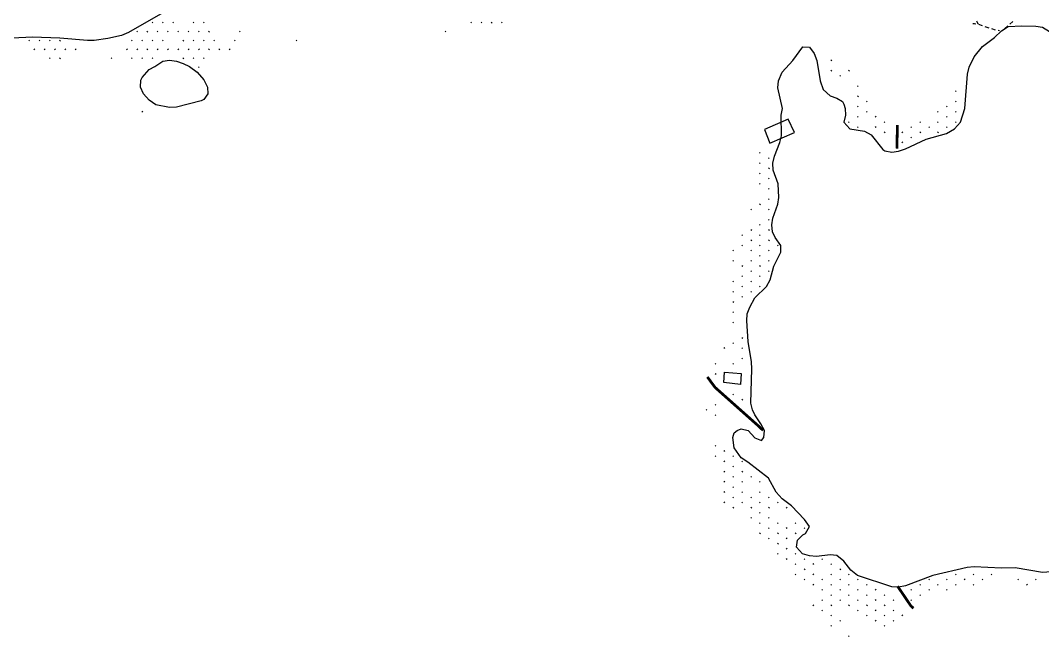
# Model space of a CAD drawing. Header units: millimetres. Extents: x -1 to 1201, y -1 to 901.
# Drawn here: x 292.6 to 591, y 352.3 to 532 of the extents above; entities that cross this region are included whole.
import ezdxf

# ---------------------------------------------------------------- set-up
doc = ezdxf.new("R2010")
doc.units = ezdxf.units.MM
doc.layers.add('ETCH', color=7, linetype='CONTINUOUS')
doc.layers.add('SCORE', color=5, linetype='CONTINUOUS')

msp = doc.modelspace()

# ---------------------------------------------------------------- linework, layer by layer
at = {"layer": 'ETCH'}
for points in [[(331.069, 531.481), (331.282, 531.269)], [(334.069, 531.481), (334.282, 531.269)], [(337.069, 531.481), (337.282, 531.269)], [(343.069, 531.481), (343.282, 531.269)], [(346.069, 531.481), (346.282, 531.269)], [(424.069, 531.481), (424.282, 531.269)], [(427.069, 531.481), (427.282, 531.269)], [(430.069, 531.481), (430.282, 531.269)], [(433.069, 531.481), (433.282, 531.269)], [(570.654, 531.126), (571.052, 531.084), (571.45, 531.042)], [(572.156, 530.968), (571.956, 531.393), (571.756, 531.818)], [(581.418, 530.928), (582.33, 531.707)], [(326.569, 528.883), (326.782, 528.671)], [(329.569, 528.883), (329.782, 528.671)], [(332.569, 528.883), (332.782, 528.671)], [(335.569, 528.883), (335.782, 528.671)], [(338.569, 528.883), (338.782, 528.671)], [(341.569, 528.883), (341.782, 528.671)], [(344.569, 528.883), (344.782, 528.671)], [(347.569, 528.883), (347.782, 528.671)], [(356.569, 528.883), (356.782, 528.671)], [(416.569, 528.883), (416.782, 528.671)], [(572.241, 530.939), (573.374, 530.544)], [(574.13, 530.282), (575.263, 529.887)], [(576.019, 529.625), (577.17, 529.299)], [(577.959, 529.168), (578.356, 529.101)], [(579.906, 529.618), (580.813, 530.404)], [(295.069, 526.285), (295.282, 526.073)], [(298.069, 526.285), (298.282, 526.073)], [(301.069, 526.285), (301.282, 526.073)], [(304.069, 526.285), (304.282, 526.073)], [(325.069, 526.285), (325.282, 526.073)], [(328.069, 526.285), (328.282, 526.073)], [(331.069, 526.285), (331.282, 526.073)], [(334.069, 526.285), (334.282, 526.073)], [(340.069, 526.285), (340.282, 526.073)], [(343.069, 526.285), (343.282, 526.073)], [(346.069, 526.285), (346.282, 526.073)], [(349.069, 526.285), (349.282, 526.073)], [(355.069, 526.285), (355.282, 526.073)], [(373.069, 526.285), (373.282, 526.073)], [(296.569, 523.687), (296.782, 523.475)], [(299.569, 523.687), (299.782, 523.475)], [(302.569, 523.687), (302.782, 523.475)], [(305.569, 523.687), (305.782, 523.475)], [(308.569, 523.687), (308.782, 523.475)], [(323.569, 523.687), (323.782, 523.475)], [(326.569, 523.687), (326.782, 523.475)], [(329.569, 523.687), (329.782, 523.475)], [(332.569, 523.687), (332.782, 523.475)], [(335.569, 523.687), (335.782, 523.475)], [(338.569, 523.687), (338.782, 523.475)], [(341.569, 523.687), (341.782, 523.475)], [(344.569, 523.687), (344.782, 523.475)], [(347.569, 523.687), (347.782, 523.475)], [(350.569, 523.687), (350.782, 523.475)], [(353.569, 523.687), (353.782, 523.475)], [(301.069, 521.089), (301.282, 520.877)], [(304.069, 521.089), (304.282, 520.877)], [(319.069, 521.089), (319.282, 520.877)], [(325.069, 521.089), (325.282, 520.877)], [(328.069, 521.089), (328.282, 520.877)], [(331.069, 521.089), (331.282, 520.877)], [(340.069, 521.089), (340.282, 520.877)], [(343.069, 521.089), (343.282, 520.877)], [(346.069, 521.089), (346.282, 520.877)], [(529.36, 520.474), (529.148, 520.262)], [(344.569, 518.491), (344.782, 518.279)], [(529.36, 517.474), (529.148, 517.262)], [(534.556, 517.474), (534.344, 517.262)], [(531.958, 515.974), (531.746, 515.762)], [(537.154, 512.974), (536.942, 512.762)], [(565.732, 511.474), (565.52, 511.262)], [(537.154, 509.974), (536.942, 509.762)], [(539.752, 508.474), (539.54, 508.262)], [(565.732, 508.474), (565.52, 508.262)], [(328.069, 505.501), (328.282, 505.289)], [(537.154, 506.974), (536.942, 506.762)], [(539.752, 505.474), (539.54, 505.262)], [(560.536, 505.474), (560.324, 505.262)], [(563.134, 506.974), (562.922, 506.762)], [(565.732, 505.474), (565.52, 505.262)], [(534.556, 502.474), (534.344, 502.262)], [(537.154, 503.974), (536.942, 503.762)], [(542.35, 503.974), (542.138, 503.762)], [(544.948, 502.474), (544.736, 502.262)], [(555.34, 502.474), (555.128, 502.262)], [(560.536, 502.474), (560.324, 502.262)], [(563.134, 503.974), (562.922, 503.762)], [(565.732, 502.474), (565.52, 502.262)], [(537.154, 500.974), (536.942, 500.762)], [(542.35, 500.974), (542.138, 500.762)], [(544.948, 499.474), (544.736, 499.262)], [(550.144, 499.474), (549.932, 499.262)], [(552.742, 500.974), (552.53, 500.762)], [(555.34, 499.474), (555.128, 499.262)], [(557.938, 500.974), (557.726, 500.762)], [(560.536, 499.474), (560.324, 499.262)], [(563.134, 500.974), (562.922, 500.762)], [(550.144, 496.474), (549.932, 496.262)], [(552.742, 497.974), (552.53, 497.762)], [(508.576, 493.474), (508.364, 493.262)], [(508.576, 490.474), (508.364, 490.262)], [(511.174, 491.974), (510.962, 491.762)], [(508.576, 487.474), (508.364, 487.262)], [(511.174, 488.974), (510.962, 488.762)], [(508.576, 484.474), (508.364, 484.262)], [(511.174, 485.974), (510.962, 485.762)], [(511.174, 482.974), (510.962, 482.762)], [(508.576, 478.474), (508.364, 478.262)], [(511.174, 479.974), (510.962, 479.762)], [(505.978, 476.974), (505.766, 476.762)], [(511.174, 476.974), (510.962, 476.762)], [(508.576, 472.474), (508.364, 472.262)], [(511.174, 473.974), (510.962, 473.762)], [(503.38, 469.474), (503.168, 469.262)], [(505.978, 470.974), (505.766, 470.762)], [(508.576, 469.474), (508.364, 469.262)], [(511.174, 470.974), (510.962, 470.762)], [(503.38, 466.474), (503.168, 466.262)], [(505.978, 467.974), (505.766, 467.762)], [(508.576, 466.474), (508.364, 466.262)], [(511.174, 467.974), (510.962, 467.762)], [(513.772, 466.474), (513.56, 466.262)], [(500.782, 464.974), (500.57, 464.762)], [(505.978, 464.974), (505.766, 464.762)], [(508.576, 463.474), (508.364, 463.262)], [(511.174, 464.974), (510.962, 464.762)], [(500.782, 461.974), (500.57, 461.762)], [(503.38, 460.474), (503.168, 460.262)], [(505.978, 461.974), (505.766, 461.762)], [(508.576, 460.474), (508.364, 460.262)], [(511.174, 461.974), (510.962, 461.762)], [(503.38, 457.474), (503.168, 457.262)], [(505.978, 458.974), (505.766, 458.762)], [(508.576, 457.474), (508.364, 457.262)], [(511.174, 458.974), (510.962, 458.762)], [(500.782, 455.974), (500.57, 455.762)], [(503.38, 454.474), (503.168, 454.262)], [(505.978, 455.974), (505.766, 455.762)], [(508.576, 454.474), (508.364, 454.262)], [(500.782, 452.974), (500.57, 452.762)], [(503.38, 451.474), (503.168, 451.262)], [(505.978, 452.974), (505.766, 452.762)], [(500.782, 449.974), (500.57, 449.762)], [(500.782, 446.974), (500.57, 446.762)], [(500.782, 443.974), (500.57, 443.762)], [(503.38, 439.474), (503.168, 439.262)], [(498.184, 436.474), (497.972, 436.262)], [(500.782, 437.974), (500.57, 437.762)], [(503.38, 436.474), (503.168, 436.262)], [(503.38, 433.474), (503.168, 433.262)], [(495.586, 431.974), (495.374, 431.762)], [(500.782, 431.974), (500.57, 431.762)], [(495.586, 428.974), (495.374, 428.762)], [(500.782, 422.974), (500.57, 422.762)], [(503.38, 421.474), (503.168, 421.262)], [(492.988, 418.474), (492.776, 418.262)], [(495.586, 419.974), (495.374, 419.762)], [(495.586, 416.974), (495.374, 416.762)], [(495.586, 407.974), (495.374, 407.762)], [(498.184, 406.474), (497.972, 406.262)], [(495.586, 404.974), (495.374, 404.762)], [(498.184, 403.474), (497.972, 403.262)], [(500.782, 404.974), (500.57, 404.762)], [(503.38, 403.474), (503.168, 403.262)], [(498.184, 400.474), (497.972, 400.262)], [(500.782, 401.974), (500.57, 401.762)], [(503.38, 400.474), (503.168, 400.262)], [(498.184, 397.474), (497.972, 397.262)], [(500.782, 398.974), (500.57, 398.762)], [(503.38, 397.474), (503.168, 397.262)], [(505.978, 398.974), (505.766, 398.762)], [(508.576, 397.474), (508.364, 397.262)], [(498.184, 394.474), (497.972, 394.262)], [(500.782, 395.974), (500.57, 395.762)], [(503.38, 394.474), (503.168, 394.262)], [(508.576, 394.474), (508.364, 394.262)], [(498.184, 391.474), (497.972, 391.262)], [(500.782, 392.974), (500.57, 392.762)], [(503.38, 391.474), (503.168, 391.262)], [(505.978, 392.974), (505.766, 392.762)], [(508.576, 391.474), (508.364, 391.262)], [(511.174, 392.974), (510.962, 392.762)], [(513.772, 391.474), (513.56, 391.262)], [(500.782, 389.974), (500.57, 389.762)], [(505.978, 389.974), (505.766, 389.762)], [(508.576, 388.474), (508.364, 388.262)], [(511.174, 389.974), (510.962, 389.762)], [(516.37, 389.974), (516.158, 389.762)], [(505.978, 386.974), (505.766, 386.762)], [(508.576, 385.474), (508.364, 385.262)], [(511.174, 386.974), (510.962, 386.762)], [(513.772, 385.474), (513.56, 385.262)], [(518.968, 385.474), (518.756, 385.262)], [(508.576, 382.474), (508.364, 382.262)], [(511.174, 383.974), (510.962, 383.762)], [(513.772, 382.474), (513.56, 382.262)], [(516.37, 383.974), (516.158, 383.762)], [(518.968, 382.474), (518.756, 382.262)], [(521.566, 383.974), (521.354, 383.762)], [(511.174, 380.974), (510.962, 380.762)], [(513.772, 379.474), (513.56, 379.262)], [(516.37, 380.974), (516.158, 380.762)], [(513.772, 376.474), (513.56, 376.262)], [(516.37, 377.974), (516.158, 377.762)], [(518.968, 376.474), (518.756, 376.262)], [(516.37, 374.974), (516.158, 374.762)], [(518.968, 373.474), (518.756, 373.262)], [(521.566, 374.974), (521.354, 374.762)], [(524.164, 373.474), (523.952, 373.262)], [(526.762, 374.974), (526.55, 374.762)], [(529.36, 373.474), (529.148, 373.262)], [(518.968, 370.474), (518.756, 370.262)], [(521.566, 371.974), (521.354, 371.762)], [(524.164, 370.474), (523.952, 370.262)], [(529.36, 370.474), (529.148, 370.262)], [(531.958, 371.974), (531.746, 371.762)], [(534.556, 370.474), (534.344, 370.262)], [(565.732, 370.474), (565.52, 370.262)], [(570.928, 370.474), (570.716, 370.262)], [(576.124, 370.474), (575.912, 370.262)], [(521.566, 368.974), (521.354, 368.762)], [(524.164, 367.474), (523.952, 367.262)], [(526.762, 368.974), (526.55, 368.762)], [(529.36, 367.474), (529.148, 367.262)], [(531.958, 368.974), (531.746, 368.762)], [(534.556, 367.474), (534.344, 367.262)], [(537.154, 368.974), (536.942, 368.762)], [(539.752, 367.474), (539.54, 367.262)], [(555.34, 367.474), (555.128, 367.262)], [(557.938, 368.974), (557.726, 368.762)], [(560.536, 367.474), (560.324, 367.262)], [(563.134, 368.974), (562.922, 368.762)], [(565.732, 367.474), (565.52, 367.262)], [(568.33, 368.974), (568.118, 368.762)], [(570.928, 367.474), (570.716, 367.262)], [(573.526, 368.974), (573.314, 368.762)], [(583.918, 368.974), (583.706, 368.762)], [(586.516, 367.474), (586.304, 367.262)], [(589.114, 368.974), (588.902, 368.762)], [(526.762, 365.974), (526.55, 365.762)], [(529.36, 364.474), (529.148, 364.262)], [(531.958, 365.974), (531.746, 365.762)], [(534.556, 364.474), (534.344, 364.262)], [(537.154, 365.974), (536.942, 365.762)], [(539.752, 364.474), (539.54, 364.262)], [(542.35, 365.974), (542.138, 365.762)], [(544.948, 364.474), (544.736, 364.262)], [(552.742, 365.974), (552.53, 365.762)], [(555.34, 364.474), (555.128, 364.262)], [(557.938, 365.974), (557.726, 365.762)], [(563.134, 365.974), (562.922, 365.762)], [(524.164, 361.474), (523.952, 361.262)], [(526.762, 362.974), (526.55, 362.762)], [(529.36, 361.474), (529.148, 361.262)], [(531.958, 362.974), (531.746, 362.762)], [(534.556, 361.474), (534.344, 361.262)], [(537.154, 362.974), (536.942, 362.762)], [(539.752, 361.474), (539.54, 361.262)], [(542.35, 362.974), (542.138, 362.762)], [(544.948, 361.474), (544.736, 361.262)], [(547.546, 362.974), (547.334, 362.762)], [(552.742, 362.974), (552.53, 362.762)], [(526.762, 359.974), (526.55, 359.762)], [(529.36, 358.474), (529.148, 358.262)], [(537.154, 359.974), (536.942, 359.762)], [(539.752, 358.474), (539.54, 358.262)], [(542.35, 359.974), (542.138, 359.762)], [(544.948, 358.474), (544.736, 358.262)], [(547.546, 359.974), (547.334, 359.762)], [(550.144, 358.474), (549.932, 358.262)], [(529.36, 355.474), (529.148, 355.262)], [(531.958, 356.974), (531.746, 356.762)], [(542.35, 356.974), (542.138, 356.762)], [(544.948, 355.474), (544.736, 355.262)], [(547.546, 356.974), (547.334, 356.762)], [(534.556, 352.474), (534.344, 352.262)]]:
    msp.add_lwpolyline(points, dxfattribs=at)
for points in [[(516.756, 503.168), (509.756, 500.168), (511.356, 496.168), (518.556, 499.368)], [(502.756, 425.768), (497.956, 426.368), (498.156, 429.368), (502.956, 428.968)]]:
    msp.add_lwpolyline(points, close=True, dxfattribs=at)
at = {"layer": 'ETCH', "const_width": 0.8}
for points in [[(548.604, 501.536), (548.436, 494.648)], [(493.116, 428.008), (495.356, 424.968), (507.956, 413.768), (509.37, 412.421)], [(548.636, 366.955), (552.556, 361.168), (553.281, 360.53)]]:
    msp.add_lwpolyline(points, dxfattribs=at)
at = {"layer": 'SCORE'}
for points in [[(334.175, 534.248), (324.175, 528.498), (322.175, 527.612), (318.175, 526.708), (314.175, 526.183), (312.175, 526.156), (304.175, 526.888), (296.175, 527.109), (290.175, 526.801)], [(600.956, 371.704), (590.956, 370.91), (582.956, 372.28), (578.956, 372.183), (570.956, 372.608), (568.956, 372.439), (558.956, 370.097), (550.956, 367.052), (548.956, 366.703), (546.956, 366.77), (536.956, 370.087), (534.956, 371.585), (532.956, 374.242), (530.956, 375.944), (528.956, 376.062), (524.956, 375.64), (522.956, 375.769), (520.894, 376.368), (519.129, 378.368), (519.457, 380.368), (520.956, 381.958), (521.728, 382.368), (522.923, 384.368), (521.481, 386.368), (517.655, 390.368), (514.956, 392.478), (513.235, 394.368), (510.956, 398.513), (504.956, 403.176), (502.961, 404.368), (500.956, 407.296), (500.521, 410.368), (500.956, 411.683), (501.79, 412.368), (502.956, 412.88), (505.063, 412.368), (506.956, 410.204), (508.956, 409.426), (509.588, 410.368), (509.82, 412.368), (508.755, 414.368), (506.956, 416.965), (506.328, 418.368), (505.844, 420.368), (506.128, 430.368), (506.025, 432.368), (505.023, 438.368), (504.617, 444.368), (504.785, 446.368), (505.506, 448.368), (506.956, 451.095), (510.427, 454.368), (511.419, 456.368), (512.535, 460.368), (514.542, 464.368), (514.524, 466.368), (512.956, 468.652), (512.143, 470.368), (511.96, 472.368), (512.19, 474.368), (513.73, 478.368), (514.018, 480.368), (513.787, 484.368), (512.31, 488.368), (512.27, 490.368), (512.721, 492.368), (514.313, 496.368), (514.807, 498.368), (514.69, 504.368), (515.022, 506.368), (513.657, 512.368), (513.88, 514.368), (514.956, 516.903), (518.045, 520.368), (520.956, 524.358), (522.956, 524.191), (524.275, 522.368), (525.112, 520.368), (526.093, 514.368), (526.956, 511.909), (528.956, 509.995), (530.956, 509.372), (532.578, 508.368), (532.956, 507.58), (533.366, 506.368), (533.409, 504.368), (532.956, 502.361), (534.73, 500.368), (538.956, 499.695), (540.956, 498.608), (544.367, 494.368), (544.956, 493.979), (546.956, 493.575), (548.956, 493.858), (550.956, 494.52), (556.956, 497.412), (562.956, 499.05), (565.303, 500.368), (567.021, 502.368), (568.315, 506.368), (569.073, 516.368), (569.56, 518.368), (570.956, 521.428), (573.404, 524.368), (576.956, 527.015), (578.956, 528.995), (580.956, 530.228), (584.956, 530.482), (588.956, 530.363), (590.956, 530.072), (592.956, 528.749)]]:
    msp.add_lwpolyline(points, dxfattribs=at)
msp.add_lwpolyline([(331.892, 518.585), (334.175, 520.148), (336.175, 520.386), (338.175, 520.112), (340.175, 519.497), (341.981, 518.585), (344.175, 516.916), (346.175, 514.712), (347.222, 512.585), (347.339, 510.585), (346.175, 508.927), (345.383, 508.585), (338.175, 506.689), (336.175, 506.59), (332.175, 507.375), (330.175, 508.727), (328.519, 510.585), (327.632, 512.585), (327.783, 514.585), (328.175, 515.345), (330.175, 517.711)], close=True, dxfattribs=at)

doc.saveas('drawing.dxf')
